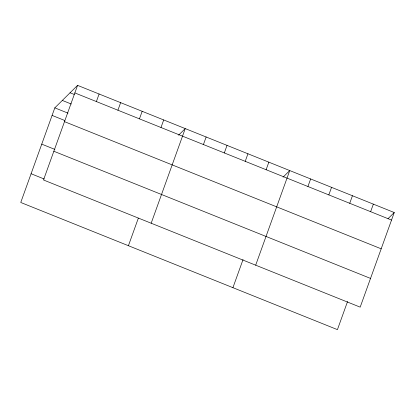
<?xml version="1.0" encoding="UTF-8"?>
<svg xmlns="http://www.w3.org/2000/svg" width="415" height="415" viewBox="0 0 415 415"><rect width="100%" height="100%" fill="white"/><g stroke="black" fill="none" stroke-linecap="round" stroke-linejoin="round"><path stroke-width="0.62" d="M77.569 85.36L43.502 179.98L360.184 307.147L394.25 212.527L77.569 85.36L54.816 107.853L20.75 202.473L337.431 329.64L347.557 301.508M96.384 101.566L99.107 94.008M117.917 110.214L120.641 102.655M139.45 118.861L142.174 111.303M160.989 127.504L163.707 119.951M128.422 245.711L138.335 218.176M151.174 223.218L185.24 128.598L178.569 135.197M203.423 144.544L206.141 136.986M224.323 152.938L227.041 145.38M245.224 161.331L247.942 153.773M266.124 169.725L268.847 162.166M232.924 287.678L243.055 259.541M255.682 265.18L289.748 170.56L283.072 177.158M307.925 186.511L310.648 178.953M328.825 194.905L331.549 187.347M349.726 203.298L352.449 195.74M370.626 211.692L373.35 204.133M387.994 218.71L394.25 212.527M74.85 92.919L391.532 220.08M70.062 92.784L74.249 94.464M62.323 100.43L71.297 104.035M54.816 107.853L67.977 113.139M52.093 115.412L64.657 120.454M64.507 121.647L381.188 248.813M41.749 144.14L54.91 149.426M53.846 151.252L370.528 278.413M31.094 173.745L44.255 179.031"/></g></svg>
